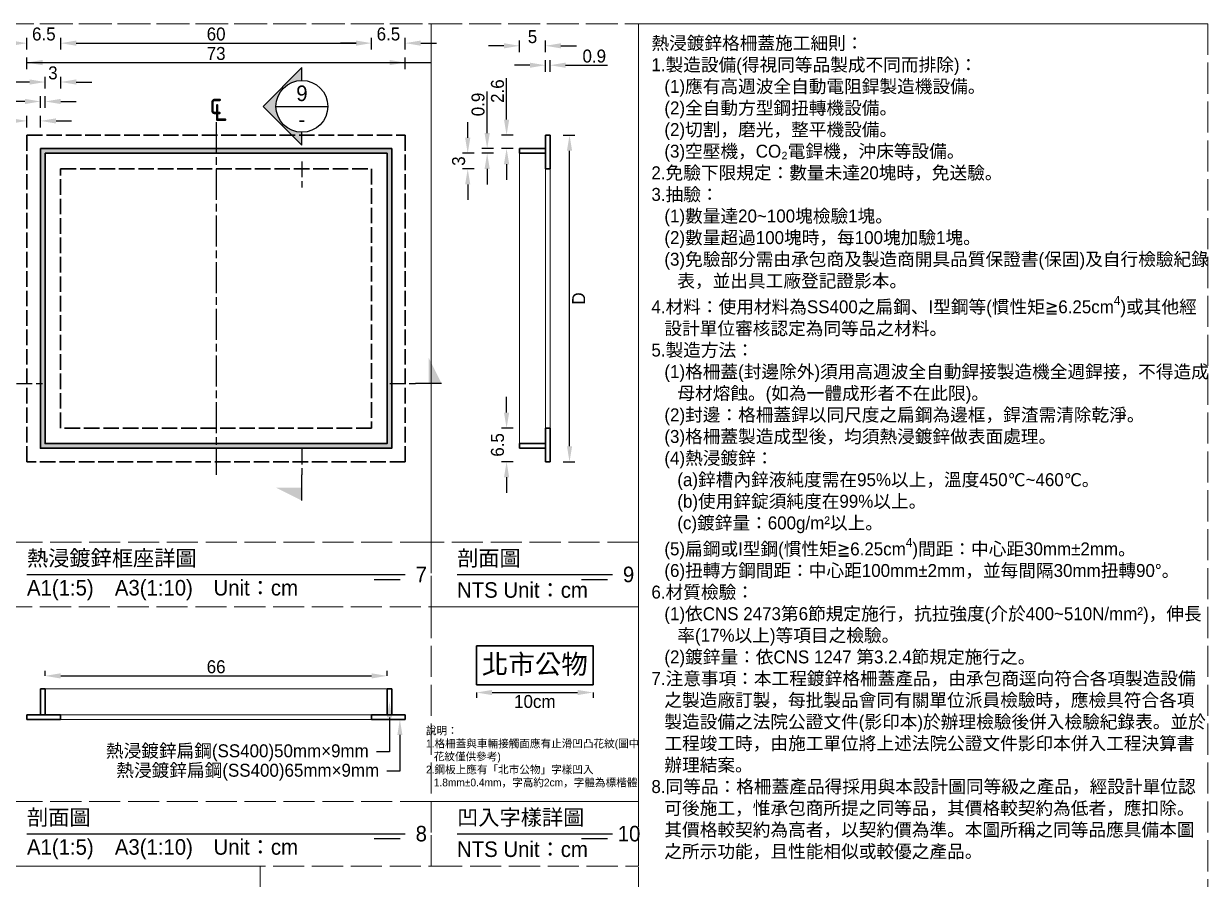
# Model space of a CAD drawing. Extents: x -2640 to 1802, y -2159 to 447.
# Drawn here: x -457 to 0.2, y -937.1 to -607 of the extents above; entities that cross this region are included whole.
import ezdxf
from ezdxf import colors
from ezdxf.entities.mleader import LeaderData, LeaderLine
from ezdxf.math import Vec2, Vec3

# ---------------------------------------------------------------- set-up
doc = ezdxf.new("R2010")
doc.units = 0
doc.header["$MEASUREMENT"] = 0
doc.linetypes.add('ACAD_ISO02W100', pattern=[15, 12, -3])
doc.linetypes.add('ACAD_ISO08W100', pattern=[36, 24, -3, 6, -3])
doc.layers.add('一、4.基本-隱藏', color=9, linetype='ACAD_ISO02W100', lineweight=20, plot=False)
doc.layers.add('三、1.文字-說明文字', color=2, linetype='Continuous')
doc.layers.add('三、3.文字-註解文字', color=2, linetype='Continuous')
doc.layers.add('二、1.繪圖-既有設施', color=8, linetype='Continuous', lineweight=20)
doc.layers.add('二、2.繪圖-施作項目', color=181, linetype='Continuous', lineweight=30)
doc.styles.add('既有名稱', font='kaiu.ttf', dxfattribs={"height": 4})
doc.styles.add('次圖名(詳圖)', font='MS PGothic.ttf', dxfattribs={"height": 6})
doc.styles.add('註解文字', font='MS PGothic.ttf', dxfattribs={"height": 4})
doc.styles.add('註解文字(詳圖)', font='MS PGothic.ttf', dxfattribs={"height": 5})
doc.dimstyles.new('註解文字(詳圖)', dxfattribs={"dimtxt": 5, "dimasz": 6, "dimexe": 2, "dimexo": 5, "dimgap": 1, "dimtad": 2, "dimzin": 0, "dimdsep": 46, "dimtxsty": '註解文字(詳圖)', "dimcen": 0.1, "dimclrd": 144, "dimclre": 144, "dimclrt": 256, "dimadec": 0, "dimazin": 0, "dimtfac": 1, "dimtofl": 0, "dimtmove": 0, "dimatfit": 3, "dimfxlon": 1, "dimtolj": 1, "dimtzin": 0, "dimlwd": -1, "dimlwe": -1, "dimarcsym": 1})

# ---------------------------------------------------------------- blocks, each defined once
blk = doc.blocks.new('*D82')
at = {"layer": 'Defpoints', "color": 0, "transparency": 16777216}
for p in [(-455.69, -614.5), (-455.69, -667), (-442.69, -667)]:
    blk.add_point(p, dxfattribs=at)
at = {"layer": '三、3.文字-註解文字', "color": 144, "transparency": 16777216}
for p, q in [((-455.69, -617), (-455.69, -612.5)), ((-442.69, -617), (-442.69, -612.5)), ((-461.69, -614.5), (-467.69, -614.5)), ((-436.69, -614.5), (-430.69, -614.5))]:
    blk.add_line(p, q, dxfattribs=at)
for points in [[(-461.69, -613.5), (-461.69, -615.5), (-455.69, -614.5)], [(-436.69, -613.5), (-436.69, -615.5), (-442.69, -614.5)]]:
    blk.add_solid(points, dxfattribs=at)
at = {"layer": '三、3.文字-註解文字', "transparency": 16777216, "insert": (-449.19, -611), "char_height": 5, "attachment_point": 5, "style": '註解文字(詳圖)'}
blk.add_mtext('\\A1;6.5', dxfattribs=at)
blk = doc.blocks.new('*D75')
at = {"layer": 'Defpoints', "color": 0, "transparency": 16777216}
for p in [(-322.69, -614.5), (-442.69, -667), (-322.69, -667)]:
    blk.add_point(p, dxfattribs=at)
at = {"layer": '三、3.文字-註解文字', "color": 144, "transparency": 16777216}
for p, q in [((-442.69, -617), (-442.69, -612.5)), ((-322.69, -617), (-322.69, -612.5)), ((-436.69, -614.5), (-328.69, -614.5))]:
    blk.add_line(p, q, dxfattribs=at)
for points in [[(-436.69, -613.5), (-436.69, -615.5), (-442.69, -614.5)], [(-328.69, -613.5), (-328.69, -615.5), (-322.69, -614.5)]]:
    blk.add_solid(points, dxfattribs=at)
at = {"layer": '三、3.文字-註解文字', "transparency": 16777216, "insert": (-382.69, -611), "char_height": 5, "attachment_point": 5, "style": '註解文字(詳圖)'}
blk.add_mtext('\\A1;60', dxfattribs=at)
blk = doc.blocks.new('*D76')
at = {"layer": 'Defpoints', "color": 0, "transparency": 16777216}
for p in [(-309.69, -614.5), (-322.69, -667), (-309.69, -667)]:
    blk.add_point(p, dxfattribs=at)
at = {"layer": '三、3.文字-註解文字', "color": 144, "transparency": 16777216}
for p, q in [((-322.69, -617), (-322.69, -612.5)), ((-309.69, -617), (-309.69, -612.5)), ((-328.69, -614.5), (-334.69, -614.5)), ((-303.69, -614.5), (-297.69, -614.5))]:
    blk.add_line(p, q, dxfattribs=at)
for points in [[(-328.69, -613.5), (-328.69, -615.5), (-322.69, -614.5)], [(-303.69, -613.5), (-303.69, -615.5), (-309.69, -614.5)]]:
    blk.add_solid(points, dxfattribs=at)
at = {"layer": '三、3.文字-註解文字', "transparency": 16777216, "insert": (-316.19, -611), "char_height": 5, "attachment_point": 5, "style": '註解文字(詳圖)'}
blk.add_mtext('\\A1;6.5', dxfattribs=at)
blk = doc.blocks.new('*D77')
at = {"layer": 'Defpoints', "color": 0, "transparency": 16777216}
for p in [(-309.69, -622), (-455.69, -654), (-309.69, -654)]:
    blk.add_point(p, dxfattribs=at)
at = {"layer": '三、3.文字-註解文字', "color": 144, "transparency": 16777216}
for p, q in [((-455.69, -624.5), (-455.69, -620)), ((-309.69, -624.5), (-309.69, -620)), ((-449.69, -622), (-315.69, -622))]:
    blk.add_line(p, q, dxfattribs=at)
for points in [[(-449.69, -621), (-449.69, -623), (-455.69, -622)], [(-315.69, -621), (-315.69, -623), (-309.69, -622)]]:
    blk.add_solid(points, dxfattribs=at)
at = {"layer": '三、3.文字-註解文字', "transparency": 16777216, "insert": (-382.69, -618.5), "char_height": 5, "attachment_point": 5, "style": '註解文字(詳圖)'}
blk.add_mtext('\\A1;73', dxfattribs=at)
blk = doc.blocks.new('*D68')
at = {"layer": 'Defpoints', "color": 0, "transparency": 16777216}
for p in [(-448.69, -629.5), (-448.69, -667), (-442.69, -667)]:
    blk.add_point(p, dxfattribs=at)
at = {"layer": '三、3.文字-註解文字', "color": 144, "transparency": 16777216}
for p, q in [((-454.69, -629.5), (-460.69, -629.5)), ((-448.69, -632), (-448.69, -627.5)), ((-442.69, -632), (-442.69, -627.5)), ((-436.69, -629.5), (-430.69, -629.5))]:
    blk.add_line(p, q, dxfattribs=at)
for points in [[(-454.69, -628.5), (-454.69, -630.5), (-448.69, -629.5)], [(-436.69, -628.5), (-436.69, -630.5), (-442.69, -629.5)]]:
    blk.add_solid(points, dxfattribs=at)
at = {"layer": '三、3.文字-註解文字', "transparency": 16777216, "insert": (-445.69, -626), "char_height": 5, "attachment_point": 5, "style": '註解文字(詳圖)'}
blk.add_mtext('\\A1;3', dxfattribs=at)
blk = doc.blocks.new('*D69')
at = {"layer": 'Defpoints', "color": 0, "transparency": 16777216}
for p in [(-450.49, -637), (-450.49, -661), (-448.69, -661)]:
    blk.add_point(p, dxfattribs=at)
at = {"layer": '三、3.文字-註解文字', "color": 144, "transparency": 16777216}
for p, q in [((-450.49, -639.5), (-450.49, -635)), ((-448.69, -639.5), (-448.69, -635)), ((-456.49, -637), (-472.59, -637)), ((-442.69, -637), (-436.69, -637))]:
    blk.add_line(p, q, dxfattribs=at)
for points in [[(-456.49, -636), (-456.49, -638), (-450.49, -637)], [(-442.69, -636), (-442.69, -638), (-448.69, -637)]]:
    blk.add_solid(points, dxfattribs=at)
at = {"layer": '三、3.文字-註解文字', "transparency": 16777216, "insert": (-467.54, -633.5), "char_height": 5, "attachment_point": 5, "style": '註解文字(詳圖)'}
blk.add_mtext('\\A1;0.9', dxfattribs=at)
blk = doc.blocks.new('*D70')
at = {"layer": 'Defpoints', "color": 0, "transparency": 16777216}
for p in [(-455.69, -644.5), (-455.69, -659.2), (-450.49, -659.2)]:
    blk.add_point(p, dxfattribs=at)
at = {"layer": '三、3.文字-註解文字', "color": 144, "transparency": 16777216}
for p, q in [((-461.69, -644.5), (-477.68, -644.5)), ((-455.69, -647), (-455.69, -642.5)), ((-450.49, -647), (-450.49, -642.5)), ((-444.49, -644.5), (-438.49, -644.5))]:
    blk.add_line(p, q, dxfattribs=at)
for points in [[(-461.69, -643.5), (-461.69, -645.5), (-455.69, -644.5)], [(-444.49, -643.5), (-444.49, -645.5), (-450.49, -644.5)]]:
    blk.add_solid(points, dxfattribs=at)
at = {"layer": '三、3.文字-註解文字', "transparency": 16777216, "insert": (-472.68, -641), "char_height": 5, "attachment_point": 5, "style": '註解文字(詳圖)'}
blk.add_mtext('\\A1;2.6', dxfattribs=at)
blk = doc.blocks.new('*D71')
at = {"layer": 'Defpoints', "color": 0, "transparency": 16777216}
for p in [(-270.59, -650), (-255.59, -650), (-255.59, -655.2)]:
    blk.add_point(p, dxfattribs=at)
at = {"layer": '三、3.文字-註解文字', "color": 144, "transparency": 16777216}
for p, q in [((-270.59, -644), (-270.59, -628.02)), ((-268.09, -650), (-272.59, -650)), ((-268.09, -655.2), (-272.59, -655.2)), ((-270.59, -661.2), (-270.59, -667.2))]:
    blk.add_line(p, q, dxfattribs=at)
for points in [[(-271.59, -644), (-269.59, -644), (-270.59, -650)], [(-271.59, -661.2), (-269.59, -661.2), (-270.59, -655.2)]]:
    blk.add_solid(points, dxfattribs=at)
at = {"layer": '三、3.文字-註解文字', "transparency": 16777216, "insert": (-274.09, -633.01), "char_height": 5, "attachment_point": 5, "rotation": 90, "style": '註解文字(詳圖)'}
blk.add_mtext('\\A1;2.6', dxfattribs=at)
blk = doc.blocks.new('*D72')
at = {"layer": 'Defpoints', "color": 0, "transparency": 16777216}
for p in [(-278.09, -655.2), (-265.59, -655.2), (-265.59, -657)]:
    blk.add_point(p, dxfattribs=at)
at = {"layer": '三、3.文字-註解文字', "color": 144, "transparency": 16777216}
for p, q in [((-278.09, -649.2), (-278.09, -633.1)), ((-275.59, -655.2), (-280.09, -655.2)), ((-275.59, -657), (-280.09, -657)), ((-278.09, -663), (-278.09, -669))]:
    blk.add_line(p, q, dxfattribs=at)
for points in [[(-279.09, -649.2), (-277.09, -649.2), (-278.09, -655.2)], [(-279.09, -663), (-277.09, -663), (-278.09, -657)]]:
    blk.add_solid(points, dxfattribs=at)
at = {"layer": '三、3.文字-註解文字', "transparency": 16777216, "insert": (-281.59, -638.15), "char_height": 5, "attachment_point": 5, "rotation": 90, "style": '註解文字(詳圖)'}
blk.add_mtext('\\A1;0.9', dxfattribs=at)
blk = doc.blocks.new('*D62')
at = {"layer": 'Defpoints', "color": 0, "transparency": 16777216}
for p in [(-285.59, -657), (-255.59, -657), (-255.59, -663)]:
    blk.add_point(p, dxfattribs=at)
at = {"layer": '三、3.文字-註解文字', "color": 144, "transparency": 16777216}
for p, q in [((-285.59, -651), (-285.59, -645)), ((-283.09, -657), (-287.59, -657)), ((-283.09, -663), (-287.59, -663)), ((-285.59, -669), (-285.59, -675))]:
    blk.add_line(p, q, dxfattribs=at)
for points in [[(-286.59, -651), (-284.59, -651), (-285.59, -657)], [(-286.59, -669), (-284.59, -669), (-285.59, -663)]]:
    blk.add_solid(points, dxfattribs=at)
at = {"layer": '三、3.文字-註解文字', "transparency": 16777216, "insert": (-289.09, -660), "char_height": 5, "attachment_point": 5, "rotation": 90, "style": '註解文字(詳圖)'}
blk.add_mtext('\\A1;3', dxfattribs=at)
blk = doc.blocks.new('*D63')
at = {"layer": 'Defpoints', "color": 0, "transparency": 16777216}
for p in [(-253.79, -623.02), (-255.59, -650), (-253.79, -650)]:
    blk.add_point(p, dxfattribs=at)
at = {"layer": '三、3.文字-註解文字', "color": 144, "transparency": 16777216}
for p, q in [((-255.59, -625.52), (-255.59, -621.02)), ((-253.79, -625.52), (-253.79, -621.02)), ((-261.59, -623.02), (-267.59, -623.02)), ((-247.79, -623.02), (-231.7, -623.02))]:
    blk.add_line(p, q, dxfattribs=at)
for points in [[(-261.59, -622.02), (-261.59, -624.02), (-255.59, -623.02)], [(-247.79, -622.02), (-247.79, -624.02), (-253.79, -623.02)]]:
    blk.add_solid(points, dxfattribs=at)
at = {"layer": '三、3.文字-註解文字', "transparency": 16777216, "insert": (-236.74, -619.52), "char_height": 5, "attachment_point": 5, "style": '註解文字(詳圖)'}
blk.add_mtext('\\A1;0.9', dxfattribs=at)
blk = doc.blocks.new('*D64')
at = {"layer": 'Defpoints', "color": 0, "transparency": 16777216}
for p in [(-255.59, -615.52), (-265.59, -655.2), (-255.59, -655.2)]:
    blk.add_point(p, dxfattribs=at)
at = {"layer": '三、3.文字-註解文字', "color": 144, "transparency": 16777216}
for p, q in [((-271.59, -615.52), (-277.59, -615.52)), ((-265.59, -618.02), (-265.59, -613.52)), ((-255.59, -618.02), (-255.59, -613.52)), ((-249.59, -615.52), (-243.59, -615.52))]:
    blk.add_line(p, q, dxfattribs=at)
for points in [[(-271.59, -614.52), (-271.59, -616.52), (-265.59, -615.52)], [(-249.59, -614.52), (-249.59, -616.52), (-255.59, -615.52)]]:
    blk.add_solid(points, dxfattribs=at)
at = {"layer": '三、3.文字-註解文字', "transparency": 16777216, "insert": (-260.59, -612.02), "char_height": 5, "attachment_point": 5, "style": '註解文字(詳圖)'}
blk.add_mtext('\\A1;5', dxfattribs=at)
blk = doc.blocks.new('*D65')
at = {"layer": 'Defpoints', "color": 0, "transparency": 16777216}
for p in [(-255.59, -763), (-270.59, -776), (-255.59, -776)]:
    blk.add_point(p, dxfattribs=at)
at = {"layer": '三、3.文字-註解文字', "color": 144, "transparency": 16777216}
for p, q in [((-270.59, -757), (-270.59, -751)), ((-268.09, -763), (-272.59, -763)), ((-268.09, -776), (-272.59, -776)), ((-270.59, -782), (-270.59, -788))]:
    blk.add_line(p, q, dxfattribs=at)
for points in [[(-271.59, -757), (-269.59, -757), (-270.59, -763)], [(-271.59, -782), (-269.59, -782), (-270.59, -776)]]:
    blk.add_solid(points, dxfattribs=at)
at = {"layer": '三、3.文字-註解文字', "transparency": 16777216, "insert": (-274.09, -769.5), "char_height": 5, "attachment_point": 5, "rotation": 90, "style": '註解文字(詳圖)'}
blk.add_mtext('\\A1;6.5', dxfattribs=at)
blk = doc.blocks.new('*D66')
at = {"layer": 'Defpoints', "color": 0, "transparency": 16777216}
for p in [(-253.79, -650), (-246.29, -650), (-253.79, -776)]:
    blk.add_point(p, dxfattribs=at)
at = {"layer": '三、3.文字-註解文字', "color": 144, "transparency": 16777216}
for p, q in [((-248.79, -650), (-244.29, -650)), ((-246.29, -770), (-246.29, -656)), ((-248.79, -776), (-244.29, -776))]:
    blk.add_line(p, q, dxfattribs=at)
for points in [[(-247.29, -656), (-245.29, -656), (-246.29, -650)], [(-247.29, -770), (-245.29, -770), (-246.29, -776)]]:
    blk.add_solid(points, dxfattribs=at)
at = {"layer": '三、3.文字-註解文字', "transparency": 16777216, "insert": (-242.79, -713), "char_height": 5, "attachment_point": 5, "rotation": 90, "style": '註解文字(詳圖)'}
blk.add_mtext('\\A1;D', dxfattribs=at)
blk = doc.blocks.new('*D67')
at = {"layer": 'Defpoints', "color": 0, "transparency": 16777216}
for p in [(-316.69, -858.6), (-448.69, -863.6), (-316.69, -863.6)]:
    blk.add_point(p, dxfattribs=at)
at = {"layer": '三、3.文字-註解文字', "color": 144, "transparency": 16777216}
for p, q in [((-448.69, -858.6), (-448.69, -856.6)), ((-442.69, -858.6), (-322.69, -858.6)), ((-316.69, -858.6), (-316.69, -856.6))]:
    blk.add_line(p, q, dxfattribs=at)
for points in [[(-442.69, -857.6), (-442.69, -859.6), (-448.69, -858.6)], [(-322.69, -857.6), (-322.69, -859.6), (-316.69, -858.6)]]:
    blk.add_solid(points, dxfattribs=at)
at = {"layer": '三、3.文字-註解文字', "transparency": 16777216, "insert": (-382.69, -855.1), "char_height": 5, "attachment_point": 5, "style": '註解文字(詳圖)'}
blk.add_mtext('\\A1;66', dxfattribs=at)
blk = doc.blocks.new('*D73')
at = {"layer": 'Defpoints', "color": 0, "transparency": 16777216}
for p in [(-282.19, -862), (-237.19, -862), (-237.19, -865.01)]:
    blk.add_point(p, dxfattribs=at)
at = {"layer": '三、3.文字-註解文字', "color": 144, "transparency": 16777216}
for p, q in [((-282.19, -865.01), (-282.19, -867.01)), ((-276.19, -865.01), (-243.19, -865.01)), ((-237.19, -865.01), (-237.19, -867.01))]:
    blk.add_line(p, q, dxfattribs=at)
for points in [[(-276.19, -864.01), (-276.19, -866.01), (-282.19, -865.01)], [(-243.19, -864.01), (-243.19, -866.01), (-237.19, -865.01)]]:
    blk.add_solid(points, dxfattribs=at)
at = {"layer": '三、3.文字-註解文字', "transparency": 16777216, "insert": (-259.69, -868.51), "char_height": 5, "attachment_point": 5, "style": '註解文字(詳圖)'}
blk.add_mtext('\\A1;10cm', dxfattribs=at)

msp = doc.modelspace()

# ---------------------------------------------------------------- hatches: boundary and pattern name
at = {"layer": '三、3.文字-註解文字'}
h = msp.add_hatch(color=256, dxfattribs=at)
h.dxf.hatch_style = 1
h.paths.add_polyline_path([(-349.584, -623.893), (-364.584, -638.893), (-349.584, -653.893), (-349.584, -648.893, -0.4142136), (-359.584, -638.893, -0.4142136), (-349.584, -628.893)])
h = msp.add_hatch(color=256, dxfattribs=at)
h.dxf.hatch_style = 1
h.paths.add_polyline_path([(-300.693, -735.821), (-295.693, -745.821), (-300.693, -745.821)])
h = msp.add_hatch(color=256, dxfattribs=at)
h.dxf.hatch_style = 1
h.paths.add_polyline_path([(-359.584, -786), (-349.584, -791), (-349.584, -786)])
at = {"layer": '二、2.繪圖-施作項目'}
h = msp.add_hatch(color=256, dxfattribs=at)
h.dxf.hatch_style = 1
h.paths.add_polyline_path([(-450.493, -770.8), (-314.893, -770.8), (-314.893, -655.2), (-450.493, -655.2)])
h.paths.add_polyline_path([(-448.693, -657), (-316.693, -657), (-316.693, -769), (-448.693, -769)], flags=16)

# ---------------------------------------------------------------- linework, layer by layer
at = {"layer": '一、4.基本-隱藏'}
for points in [[(-780, -607), (0, -607), (0, -1114), (-780, -1114)], [(-465.693, -607), (-299.693, -607), (-299.693, -807), (-465.693, -807)], [(-299.693, -607), (-219.693, -607), (-219.693, -807), (-299.693, -807)], [(-219.693, -607), (0, -607), (0, -974.326), (-219.693, -974.326)], [(-465.693, -832), (-299.693, -832), (-299.693, -807), (-465.693, -807)], [(-299.693, -832), (-219.693, -832), (-219.693, -807), (-299.693, -807)], [(-465.693, -832), (-299.693, -832), (-299.693, -907), (-465.693, -907)], [(-219.693, -832), (-299.693, -832), (-299.693, -907), (-219.693, -907)], [(-465.693, -932), (-299.693, -932), (-299.693, -907), (-465.693, -907)], [(-219.693, -907), (-299.693, -907), (-299.693, -932), (-219.693, -932)], [(-545.693, -932), (-365.693, -932), (-365.693, -1089), (-545.693, -1089)]]:
    msp.add_lwpolyline(points, close=True, dxfattribs=at)
at = {"layer": '三、3.文字-註解文字'}
for points in [[(-455.693, -622), (-299.693, -622)], [(-349.584, -628.893), (-349.584, -623.893), (-364.584, -638.893), (-349.584, -653.893), (-349.584, -648.893)], [(-359.584, -638.893), (-339.584, -638.893)], [(-295.693, -745.821), (-305.693, -745.821)], [(-349.584, -791), (-349.584, -781)], [(-455.693, -819.5), (-309.693, -819.5)], [(-311.693, -821.5), (-321.693, -821.5)], [(-289.693, -819.5), (-229.693, -819.5)], [(-231.693, -821.5), (-241.693, -821.5)], [(-455.693, -919.5), (-309.693, -919.5)], [(-311.693, -921.5), (-321.693, -921.5)], [(-289.693, -919.5), (-229.693, -919.5)], [(-231.693, -921.5), (-241.693, -921.5)]]:
    msp.add_lwpolyline(points, dxfattribs=at)
at = {"layer": '三、3.文字-註解文字', "linetype": 'ACAD_ISO08W100', "ltscale": 0.5}
msp.add_lwpolyline([(-382.693, -645), (-382.693, -781)], dxfattribs=at)
at = {"layer": '三、3.文字-註解文字', "linetype": 'ACAD_ISO02W100', "ltscale": 0.5}
for points in [[(-349.584, -660.2), (-349.584, -670.2)], [(-459.693, -745.821), (-449.693, -745.821)], [(-315.693, -745.821), (-305.693, -745.821)], [(-349.584, -771), (-349.584, -781)]]:
    msp.add_lwpolyline(points, dxfattribs=at)
at = {"layer": '三、3.文字-註解文字'}
msp.add_circle((-349.584, -638.893), 10, dxfattribs=at)
at = {"layer": '二、1.繪圖-既有設施'}
for points in [[(-265.593, -657), (-265.593, -769)], [(-255.593, -663), (-255.593, -763)], [(-253.793, -663), (-253.793, -763)], [(-448.693, -863.6), (-316.693, -863.6)], [(-442.693, -873.6), (-322.693, -873.6)], [(-442.693, -875.4), (-322.693, -875.4)]]:
    msp.add_lwpolyline(points, dxfattribs=at)
at = {"layer": '二、2.繪圖-施作項目', "linetype": 'ACAD_ISO02W100', "ltscale": 0.5}
for points in [[(-455.693, -650), (-309.693, -650), (-309.693, -776), (-455.693, -776)], [(-442.693, -663), (-322.693, -663), (-322.693, -763), (-442.693, -763)]]:
    msp.add_lwpolyline(points, close=True, dxfattribs=at)
at = {"layer": '二、2.繪圖-施作項目'}
for points in [[(-255.593, -650), (-253.793, -650)], [(-255.593, -650), (-255.593, -663)], [(-253.793, -650), (-253.793, -663)], [(-265.593, -655.2), (-255.593, -655.2)], [(-265.593, -655.2), (-265.593, -657)], [(-265.593, -657), (-255.593, -657)], [(-255.593, -663), (-253.793, -663)], [(-255.593, -763), (-253.793, -763)], [(-255.593, -763), (-255.593, -776)], [(-253.793, -763), (-253.793, -776)], [(-265.593, -769), (-255.593, -769)], [(-265.593, -769), (-265.593, -770.8)], [(-265.593, -770.8), (-255.593, -770.8)], [(-255.593, -776), (-253.793, -776)], [(-450.493, -863.6), (-450.493, -873.6)], [(-450.493, -863.6), (-448.693, -863.6)], [(-448.693, -863.6), (-448.693, -873.6)], [(-316.693, -863.6), (-316.693, -873.6)], [(-316.693, -863.6), (-314.893, -863.6)], [(-314.893, -863.6), (-314.893, -873.6)], [(-455.693, -873.6), (-455.693, -875.4)], [(-455.693, -873.6), (-442.693, -873.6)], [(-455.693, -875.4), (-442.693, -875.4)], [(-442.693, -873.6), (-442.693, -875.4)], [(-322.693, -873.6), (-322.693, -875.4)], [(-322.693, -873.6), (-309.693, -873.6)], [(-322.693, -875.4), (-309.693, -875.4)], [(-309.693, -873.6), (-309.693, -875.4)]]:
    msp.add_lwpolyline(points, dxfattribs=at)
for points in [[(-450.493, -655.2), (-314.893, -655.2), (-314.893, -770.8), (-450.493, -770.8)], [(-448.693, -657), (-316.693, -657), (-316.693, -769), (-448.693, -769)], [(-282.193, -847), (-237.193, -847), (-237.193, -862), (-282.193, -862)]]:
    msp.add_lwpolyline(points, close=True, dxfattribs=at)

# ---------------------------------------------------------------- texts
at = {"layer": '三、1.文字-說明文字', "attachment_point": 1}
for s, width, insert, char_height, style in [('\\A1;{\\fMS PGothic|b0|i0|c128|p34;熱浸鍍鋅格柵蓋施工細則：\\P\\pi-5,l5;1.製造設備(得視同等品製成不同而排除)：\\P\\pl10;(1)應有高週波全自動電阻銲製造機設備。\\P(2)全自動方型鋼扭轉機設備。\\P(2)切割，磨光，整平機設備。\\P(3)空壓機，CO₂電銲機，沖床等設備。\\P\\pl5;2.免驗下限規定：數量未達20塊時，免送驗。\\P\\pi0,l0;3.抽驗：\\P\\pi-5,l10;(1)數量達20~100塊檢驗1塊。\\P\\pi-10,l15;(2)數量超過100塊時，每100塊加驗1塊。\\P\\pi-5,l10;(3)免驗部分需由承包商及製造商開具品質保證書(保固)及自行檢驗紀錄表，並出具工廠登記證影本。\\P\\pl5;4.材料：使用材料為SS400之扁鋼、I型鋼等(慣性矩≧6.25cm\\H0.7x;\\S4^ ;\\H1.42857x;)或其他經設計單位審核認定為同等品之材料。\\P\\pi0,l0;5.製造方法：\\P\\pi-5,l10;(1)格柵蓋(封邊除外)須用高週波全自動銲接製造機全週銲接，不得造成母材熔蝕。(如為一體成形者不在此限)。\\P(2)封邊：格柵蓋銲以同尺度之扁鋼為邊框，銲渣需清除乾淨。\\P(3)格柵蓋製造成型後，均須熱浸鍍鋅做表面處理。\\P\\pi5,l0;(4)熱浸鍍鋅：\\P\\pi-5,l15;(a)鋅槽\\fPMingLiU|b0|i0|c136|p18;內\\fMS PGothic|b0|i0|c128|p34;鋅液純度需在95%以上，溫度450℃~460℃。\\P(b)使用鋅錠須純度在99%以上。\\P(c)鍍鋅量：600g/m²以上。\\P\\pl10;(5)扁鋼或I型鋼(慣性矩≧6.25cm\\H0.7x;\\S4^ ;\\H1.42857x;)間距：中心距30mm±2mm。\\P(6)扭轉方鋼間距：中心距100mm±2mm，並每間隔30mm扭轉90°。\\P\\pi0,l0;6.材質檢驗：\\P\\pi-5,l10;(1)依CNS 2473第6節規定施行，抗拉強度(介於400~510N/mm²)，伸長率(17%以上)等項目之檢驗。\\P(2)鍍鋅量：依CNS 1247 第3.2.4節規定施行之。\\P\\pl5;7.注意事項：本工程鍍鋅格柵蓋\\fPMingLiU|b0|i0|c136|p18;產\\fMS PGothic|b0|i0|c128|p34;品，由承包商逕向符合各項製造設備之製造廠訂製，每批製品會同有關單位派員檢驗時，應檢具符合各項製造設備之法院公證文件(影印本)於辦理檢驗後併入檢驗紀錄表。並於工程竣工時，由施工單位將上述法院公證文件影印本併入工程決算書辦理結案。\\P8.同等品：格柵蓋\\fPMingLiU|b0|i0|c136|p18;產\\fMS PGothic|b0|i0|c128|p34;品得採用與本設計圖同等級之\\fPMingLiU|b0|i0|c136|p18;產\\fMS PGothic|b0|i0|c128|p34;品，經設計單位認可後施工，惟承包商所提之同等品，其價格較契約為低者，應扣除。其價格較契約為高者，以契約價為準。本圖所稱之同等品應具備本圖之所示功能，且性能相似或較優之\\fPMingLiU|b0|i0|c136|p18;產\\fMS PGothic|b0|i0|c128|p34;品。}', 214.70602, (-214.693, -612), 5, '次圖名(詳圖)'), ('{\\fPMingLiU|b0|i0|c136|p18;說\\fMS PGothic|b0|i0|c128|p34;明：\\P\\pi-3,l3;1.格柵蓋與車輛接觸面應有止滑凹凸花紋(圖中花紋僅供參考)\\P2.鋼板上應有「北市公物」字樣凹入1.8mm±0.4mm，字高約2cm，字體為標楷體}', 83.36188, (-301.689, -878.215), 3, '註解文字')]:
    msp.add_mtext_dynamic_manual_height_columns(s, width=width, gutter_width=30, heights=[0], dxfattribs=dict(at, insert=insert, char_height=char_height, style=style))
at = {"layer": '三、3.文字-註解文字'}
for s, width, gutter_width, heights, insert, char_height, attachment_point, style in [('9', 6.60394, 25, [0], (-349.584, -633.893), 6, 5, '註解文字(詳圖)'), ('{\\fMS PGothic|b0|i0|c128|p34;℄}', 4.50432, 30, [11], (-382.693, -639), 10, 5, '次圖名(詳圖)'), ('-', 6.60394, 25, [0], (-349.584, -643.893), 6, 5, '註解文字(詳圖)'), ('{\\fMS PGothic|b0|i0|c128|p34;熱浸鍍鋅框座詳圖}', 109.33936, 15, [0], (-455.693, -813.5), 6, 4, '次圖名(詳圖)'), ('剖面圖', 30.14945, 15, [0], (-289.693, -813.5), 6, 4, '次圖名(詳圖)'), ('7', 3, 15, [0], (-305.693, -819.5), 6, 4, '次圖名(詳圖)'), ('9', 3, 15, [0], (-225.693, -819.5), 6, 4, '次圖名(詳圖)'), ('{\\fMS PGothic|b0|i0|c128|p34;A1(1:}5{\\fMS PGothic|b0|i0|c128|p34;)\u3000A3(1:}1{\\fMS PGothic|b0|i0|c128|p34;0)^IUnit：cm}', 136.03259, 15, [0], (-455.693, -825.5), 6, 4, '次圖名(詳圖)'), ('NTS{\\fMS PGothic|b0|i0|c128|p34; Unit：cm}', 93.26158, 15, [0], (-289.693, -825.5), 6, 4, '次圖名(詳圖)'), ('剖面圖', 109.33936, 15, [0], (-455.693, -913.5), 6, 4, '次圖名(詳圖)'), ('凹入字樣詳{\\fMS PGothic|b0|i0|c128|p34;圖}', 51.13853, 15, [0], (-289.693, -913.5), 6, 4, '次圖名(詳圖)'), ('8', 3, 15, [0], (-305.693, -919.5), 6, 4, '次圖名(詳圖)'), ('10', 3, 15, [0], (-227.693, -919.5), 6, 4, '次圖名(詳圖)'), ('{\\fMS PGothic|b0|i0|c128|p34;A1(1:}5{\\fMS PGothic|b0|i0|c128|p34;)\u3000A3(1:}1{\\fMS PGothic|b0|i0|c128|p34;0)^IUnit：cm}', 136.03259, 15, [0], (-455.693, -925.5), 6, 4, '次圖名(詳圖)'), ('NTS{\\fMS PGothic|b0|i0|c128|p34; Unit：cm}', 93.26158, 15, [0], (-289.693, -925.5), 6, 4, '次圖名(詳圖)')]:
    msp.add_mtext_dynamic_manual_height_columns(s, width=width, gutter_width=gutter_width, heights=heights, dxfattribs=dict(at, insert=insert, char_height=char_height, attachment_point=attachment_point, style=style))
at = {"layer": '二、2.繪圖-施作項目', "insert": (-259.693, -854.5), "char_height": 7.5, "attachment_point": 5, "style": '既有名稱'}
msp.add_mtext_dynamic_manual_height_columns('北市公物', width=52.10608, gutter_width=45, heights=[0], dxfattribs=at)

# ---------------------------------------------------------------- dimensions: what is measured, and where the dimension line sits
at = {"layer": '三、3.文字-註解文字'}
for base, p1, p2, text, picture, middle in [((-455.693, -614.5), (-442.693, -667), (-455.693, -667), '6.5', '*D82', (-449.193, -611)), ((-322.693, -614.5), (-442.693, -667), (-322.693, -667), '60', '*D75', (-382.693, -611)), ((-309.693, -614.5), (-322.693, -667), (-309.693, -667), '6.5', '*D76', (-316.193, -611)), ((-255.593, -615.517), (-265.593, -655.2), (-255.593, -655.2), '5', '*D64', (-260.593, -612.017)), ((-309.693, -622), (-455.693, -654), (-309.693, -654), '73', '*D77', (-382.693, -618.5)), ((-253.793, -623.017), (-255.593, -650), (-253.793, -650), '0.9', '*D63', (-236.745, -619.517)), ((-448.693, -629.5), (-442.693, -667), (-448.693, -667), '3', '*D68', (-445.693, -626)), ((-450.493, -637), (-448.693, -661), (-450.493, -661), '0.9', '*D69', (-467.542, -633.5)), ((-455.693, -644.5), (-450.493, -659.2), (-455.693, -659.2), '2.6', '*D70', (-472.685, -641)), ((-316.693, -858.6), (-448.693, -863.6), (-316.693, -863.6), '66', '*D67', (-382.693, -855.1)), ((-237.193, -865.012), (-282.193, -862), (-237.193, -862), '10cm', '*D73', (-259.693, -868.512))]:
    dim = msp.add_linear_dim(base=base, p1=p1, p2=p2, text=text, dimstyle='註解文字(詳圖)', dxfattribs=at)
    dim.commit()
    dim.dimension.update_dxf_attribs({"geometry": picture, "text_midpoint": middle})
for base, p1, p2, text, picture, middle in [((-270.593, -650), (-255.593, -655.2), (-255.593, -650), '2.6', '*D71', (-274.093, -633.009)), ((-278.093, -655.2), (-265.593, -657), (-265.593, -655.2), '0.9', '*D72', (-281.593, -638.152)), ((-285.593, -657), (-255.593, -663), (-255.593, -657), '3', '*D62', (-289.093, -660)), ((-246.293, -650), (-253.793, -776), (-253.793, -650), 'D', '*D66', (-242.793, -713)), ((-270.593, -776), (-255.593, -763), (-255.593, -776), '6.5', '*D65', (-274.093, -769.5))]:
    dim = msp.add_linear_dim(base=base, p1=p1, p2=p2, angle=90, text=text, dimstyle='註解文字(詳圖)', dxfattribs=at)
    dim.commit()
    dim.dimension.update_dxf_attribs({"geometry": picture, "text_midpoint": middle})

# ---------------------------------------------------------------- leaders
ml = msp.add_multileader_mtext('Standard', dxfattribs=at)
ml.set_content('熱浸鍍鋅扁鋼(SS400)50mm×9mm', color=256, style='註解文字(詳圖)')
ml.set_leader_properties(color=144, linetype='ByLayer', lineweight=-1)
ml.build(insert=Vec2(0, 0))
ml.multileader.update_dxf_attribs({"dogleg_length": 5, "arrow_head_size": 6})
ctx = ml.context
ctx.base_point, ctx.char_height, ctx.arrow_head_size, ctx.landing_gap_size, ctx.plane_origin = Vec3(-433.157, -887.9), 5, 6, 3, Vec3(-315.793, -868.6)
ctx.text_align_type = 2
notes = []
notes.append((ctx, [(1, (1, 1, 0), (-315.793, -887.9), (-1, 0), 5, [(0, [(-315.793, -868.6)], 0, [])])]))
ctx.mtext.insert, ctx.mtext.alignment, ctx.mtext.flow_direction = Vec3(-323.793, -885.002), 3, 5
ml = msp.add_multileader_mtext('Standard', dxfattribs=at)
ml.set_content('{\\fMS PGothic|b0|i0|c128|p34;熱浸鍍鋅扁鋼(SS400)}65{\\fMS PGothic|b0|i0|c128|p34;mm×9mm}', color=256, style='註解文字(詳圖)')
ml.set_leader_properties(color=144, linetype='ByLayer', lineweight=-1)
ml.build(insert=Vec2(0, 0))
ml.multileader.update_dxf_attribs({"dogleg_length": 5, "arrow_head_size": 6})
ctx = ml.context
ctx.base_point, ctx.char_height, ctx.arrow_head_size, ctx.landing_gap_size, ctx.plane_origin = Vec3(-429.134, -895.4), 5, 6, 3, Vec3(-311.771, -875.4)
ctx.text_align_type = 2
notes.append((ctx, [(1, (1, 1, 0), (-311.771, -895.4), (-1, 0), 5, [(0, [(-311.771, -875.4)], 0, [])])]))
ctx.mtext.insert, ctx.mtext.alignment, ctx.mtext.flow_direction = Vec3(-319.771, -892.502), 3, 5
for ctx, leaders in notes:
    for number, flags, end, landing, length, lines in leaders:
        leader = LeaderData()
        leader.index, (leader.has_last_leader_line, leader.has_dogleg_vector, leader.attachment_direction) = number, flags
        leader.last_leader_point, leader.dogleg_vector, leader.dogleg_length = Vec3(end), Vec3(landing), length
        for number, points, colour, breaks in lines:
            line = LeaderLine()
            line.index, line.vertices, line.color, line.breaks = number, Vec3.list(points), colors.encode_raw_color(colour), breaks
            leader.lines.append(line)
        ctx.leaders.append(leader)

doc.saveas('drawing.dxf')
